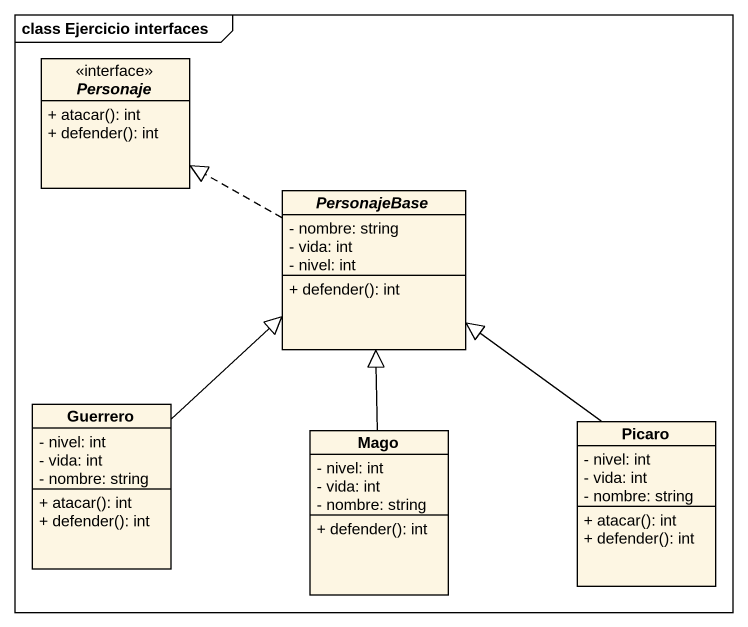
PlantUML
@startuml
mainframe class Ejercicio interfaces
hide circle
hide empty members
skinparam classAttributeIconSize 0
interface Personaje <<interface>> {
  + atacar(): int
  + defender(): int
}
abstract class PersonajeBase {
  - nombre: string
  - vida: int
  - nivel: int
  + defender(): int
}
class Guerrero {
  - nivel: int
  - vida: int
  - nombre: string
  + atacar(): int
  + defender(): int
}
class Mago {
  - nivel: int
  - vida: int
  - nombre: string
  + defender(): int
}
class Picaro {
  - nivel: int
  - vida: int
  - nombre: string
  + atacar(): int
  + defender(): int
}
PersonajeBase .left.|> Personaje
Guerrero -up-|> PersonajeBase
Mago -up-|> PersonajeBase
Picaro -up-|> PersonajeBase
@enduml
